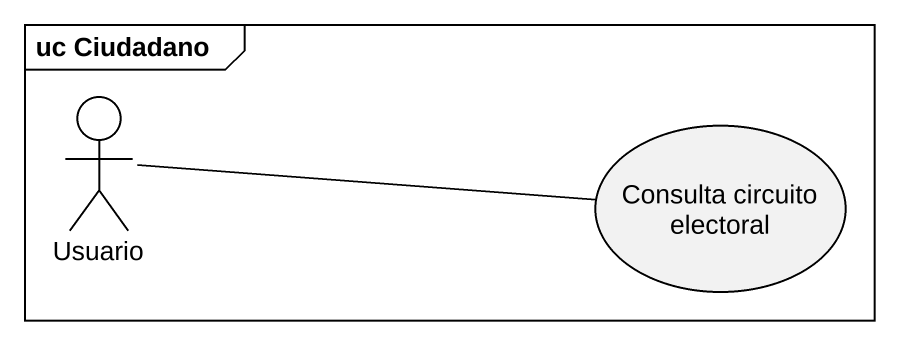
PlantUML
@startuml
mainframe uc Ciudadano
actor Usuario
usecase "Consulta circuito electoral" as Consulta_circuito_electoral
Usuario -right- Consulta_circuito_electoral
@enduml
